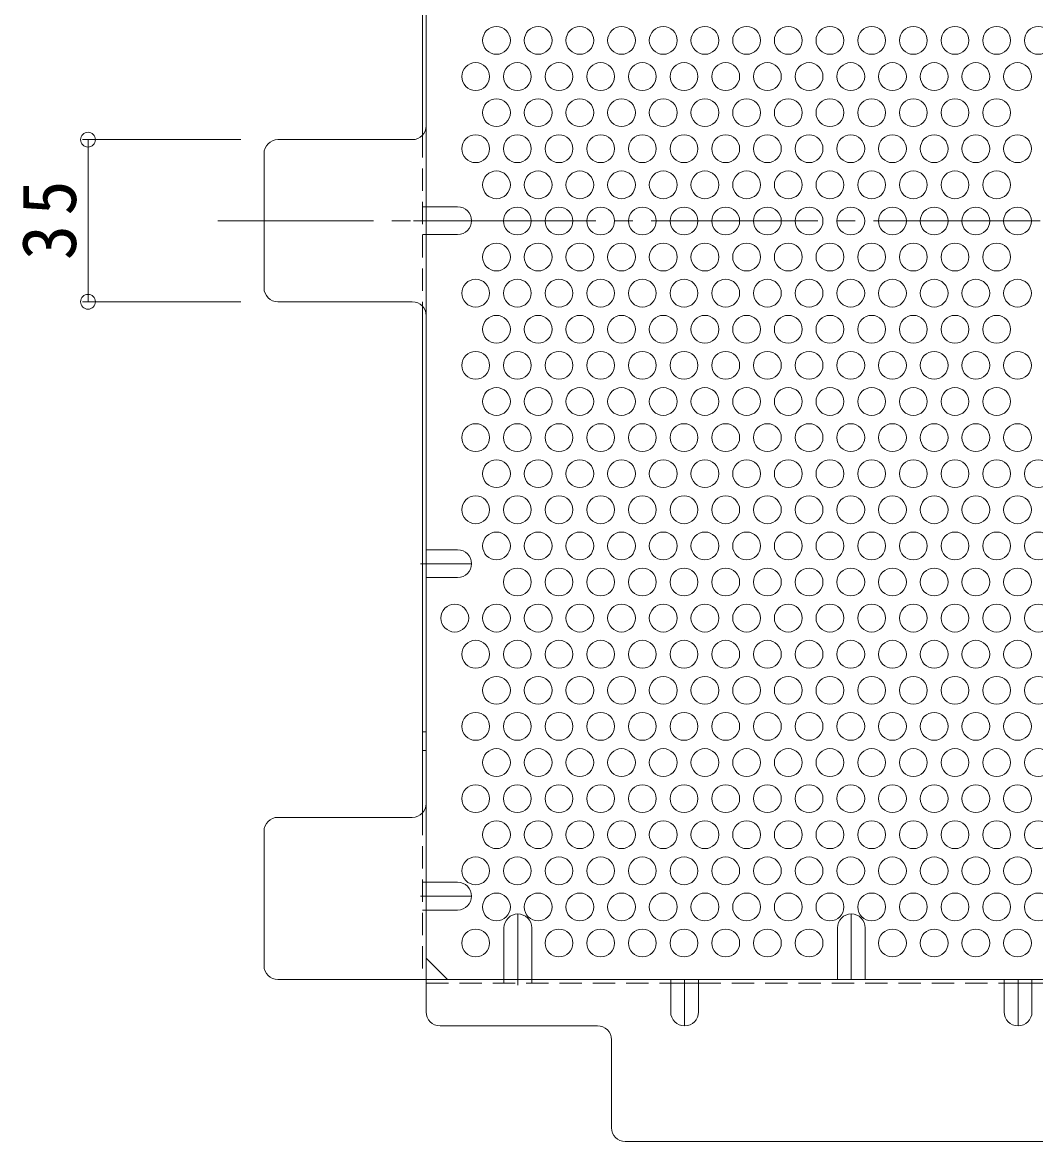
# Model space of a CAD drawing. Units: millimetres at full size, sheet at 1:4; details may follow other scales. Extents: x -1070 to 1072, y -788 to 743.
# Drawn here: x 60.2 to 279, y 279.8 to 521.4 of the extents above; entities that cross this region are included whole.
import ezdxf

# ---------------------------------------------------------------- set-up
doc = ezdxf.new("R2010")
doc.units = ezdxf.units.MM
doc.header["$LTSCALE"] = 4
doc.header["$PDMODE"] = 32
doc.header["$PDSIZE"] = 3.2
for name, pattern in [('CHAIN1', [8, 5, -1, 1, -1]), ('CHAIN2', [12, 9, -1, 1, -1]), ('DASHED1', [1.8, 1.2, -0.6])]:
    doc.linetypes.add(name, pattern=pattern)
for name, color, linetype, lineweight in [('4-4', 7, 'Continuous', 9), ('4-6', 2, 'Continuous', 9), ('4-7', 6, 'Continuous', 5), ('4-8', 2, 'Continuous', 9)]:
    doc.layers.add(name, color=color, linetype=linetype, lineweight=lineweight)
doc.styles.add('ＭＳ ゴシック', font='')
doc.styles.get('ＭＳ ゴシック').set_extended_font_data('MS Gothic')

msp = doc.modelspace()

# ---------------------------------------------------------------- linework, layer by layer
at = {"layer": '4-4'}
for p, q in [((73.158, 496.112), (107.358, 496.112)), ((74.358, 496.112), (74.358, 461.111)), ((73.158, 461.111), (107.358, 461.111))]:
    msp.add_line(p, q, dxfattribs=at)
for p in [(74.358, 496.112), (74.358, 461.111)]:
    msp.add_point(p, dxfattribs=at)
at = {"layer": '4-6'}
for centre in [(162.543, 517.53), (171.543, 517.53), (180.543, 517.53), (189.543, 517.53), (198.543, 517.53), (207.543, 517.53), (216.543, 517.53), (225.543, 517.53), (234.543, 517.53), (243.543, 517.53), (252.543, 517.53), (261.543, 517.53), (270.543, 517.53), (279.543, 517.53), (158.043, 509.736), (167.043, 509.736), (176.043, 509.736), (185.043, 509.736), (194.043, 509.736), (203.043, 509.736), (212.043, 509.736), (221.043, 509.736), (230.043, 509.736), (239.043, 509.736), (248.043, 509.736), (257.043, 509.736), (266.043, 509.736), (275.043, 509.736), (162.543, 501.941), (171.543, 501.941), (180.543, 501.941), (189.543, 501.941), (198.543, 501.941), (207.543, 501.941), (216.543, 501.941), (225.543, 501.941), (234.543, 501.941), (243.543, 501.941), (252.543, 501.941), (261.543, 501.941), (270.543, 501.941), (158.043, 494.147), (167.043, 494.147), (176.043, 494.147), (185.043, 494.147), (194.043, 494.147), (203.043, 494.147), (212.043, 494.147), (221.043, 494.147), (230.043, 494.147), (239.043, 494.147), (248.043, 494.147), (257.043, 494.147), (266.043, 494.147), (275.043, 494.147), (162.543, 486.353), (171.543, 486.353), (180.543, 486.353), (189.543, 486.353), (198.543, 486.353), (207.543, 486.353), (216.543, 486.353), (225.543, 486.353), (234.543, 486.353), (243.543, 486.353), (252.543, 486.353), (261.543, 486.353), (270.543, 486.353), (167.043, 478.559), (176.043, 478.559), (185.043, 478.559), (194.043, 478.559), (203.043, 478.559), (212.043, 478.559), (221.043, 478.559), (230.043, 478.559), (239.043, 478.559), (248.043, 478.559), (257.043, 478.559), (266.043, 478.559), (275.043, 478.559), (162.543, 470.765), (171.543, 470.765), (180.543, 470.765), (189.543, 470.765), (198.543, 470.765), (207.543, 470.765), (216.543, 470.765), (225.543, 470.765), (234.543, 470.765), (243.543, 470.765), (252.543, 470.765), (261.543, 470.765), (270.543, 470.765), (158.043, 462.97), (167.043, 462.97), (176.043, 462.97), (185.043, 462.97), (194.043, 462.97), (203.043, 462.97), (212.043, 462.97), (221.043, 462.97), (230.043, 462.97), (239.043, 462.97), (248.043, 462.97), (257.043, 462.97), (266.043, 462.97), (275.043, 462.97), (162.543, 455.176), (171.543, 455.176), (180.543, 455.176), (189.543, 455.176), (198.543, 455.176), (207.543, 455.176), (216.543, 455.176), (225.543, 455.176), (234.543, 455.176), (243.543, 455.176), (252.543, 455.176), (261.543, 455.176), (270.543, 455.176), (158.043, 447.382), (167.043, 447.382), (176.043, 447.382), (185.043, 447.382), (194.043, 447.382), (203.043, 447.382), (212.043, 447.382), (221.043, 447.382), (230.043, 447.382), (239.043, 447.382), (248.043, 447.382), (257.043, 447.382), (266.043, 447.382), (275.043, 447.382), (162.543, 439.588), (171.543, 439.588), (180.543, 439.588), (189.543, 439.588), (198.543, 439.588), (207.543, 439.588), (216.543, 439.588), (225.543, 439.588), (234.543, 439.588), (243.543, 439.588), (252.543, 439.588), (261.543, 439.588), (270.543, 439.588), (158.043, 431.793), (167.043, 431.793), (176.043, 431.793), (185.043, 431.793), (194.043, 431.793), (203.043, 431.793), (212.043, 431.793), (221.043, 431.793), (230.043, 431.793), (239.043, 431.793), (248.043, 431.793), (257.043, 431.793), (266.043, 431.793), (275.043, 431.793), (162.543, 423.999), (171.543, 423.999), (180.543, 423.999), (189.543, 423.999), (198.543, 423.999), (207.543, 423.999), (216.543, 423.999), (225.543, 423.999), (234.543, 423.999), (243.543, 423.999), (252.543, 423.999), (261.543, 423.999), (270.543, 423.999), (279.543, 423.999), (158.043, 416.205), (167.043, 416.205), (176.043, 416.205), (185.043, 416.205), (194.043, 416.205), (203.043, 416.205), (212.043, 416.205), (221.043, 416.205), (230.043, 416.205), (239.043, 416.205), (248.043, 416.205), (257.043, 416.205), (266.043, 416.205), (275.043, 416.205), (162.543, 408.411), (171.543, 408.411), (180.543, 408.411), (189.543, 408.411), (198.543, 408.411), (207.543, 408.411), (216.543, 408.411), (225.543, 408.411), (234.543, 408.411), (243.543, 408.411), (252.543, 408.411), (261.543, 408.411), (270.543, 408.411), (279.543, 408.411), (167.043, 400.616), (176.043, 400.616), (185.043, 400.616), (194.043, 400.616), (203.043, 400.616), (212.043, 400.616), (221.043, 400.616), (230.043, 400.616), (239.043, 400.616), (248.043, 400.616), (257.043, 400.616), (266.043, 400.616), (275.043, 400.616), (153.543, 392.822), (162.543, 392.822), (171.543, 392.822), (180.543, 392.822), (189.543, 392.822), (198.543, 392.822), (207.543, 392.822), (216.543, 392.822), (225.543, 392.822), (234.543, 392.822), (243.543, 392.822), (252.543, 392.822), (261.543, 392.822), (270.543, 392.822), (279.543, 392.822), (158.043, 385.028), (167.043, 385.028), (176.043, 385.028), (185.043, 385.028), (194.043, 385.028), (203.043, 385.028), (212.043, 385.028), (221.043, 385.028), (230.043, 385.028), (239.043, 385.028), (248.043, 385.028), (257.043, 385.028), (266.043, 385.028), (275.043, 385.028), (162.543, 377.234), (171.543, 377.234), (180.543, 377.234), (189.543, 377.234), (198.543, 377.234), (207.543, 377.234), (216.543, 377.234), (225.543, 377.234), (234.543, 377.234), (243.543, 377.234), (252.543, 377.234), (261.543, 377.234), (270.543, 377.234), (279.543, 377.234), (158.043, 369.44), (167.043, 369.44), (176.043, 369.44), (185.043, 369.44), (194.043, 369.44), (203.043, 369.44), (212.043, 369.44), (221.043, 369.44), (230.043, 369.44), (239.043, 369.44), (248.043, 369.44), (257.043, 369.44), (266.043, 369.44), (275.043, 369.44), (162.543, 361.645), (171.543, 361.645), (180.543, 361.645), (189.543, 361.645), (198.543, 361.645), (207.543, 361.645), (216.543, 361.645), (225.543, 361.645), (234.543, 361.645), (243.543, 361.645), (252.543, 361.645), (261.543, 361.645), (270.543, 361.645), (279.543, 361.645), (158.043, 353.851), (167.043, 353.851), (176.043, 353.851), (185.043, 353.851), (194.043, 353.851), (203.043, 353.851), (212.043, 353.851), (221.043, 353.851), (230.043, 353.851), (239.043, 353.851), (248.043, 353.851), (257.043, 353.851), (266.043, 353.851), (275.043, 353.851), (162.543, 346.057), (171.543, 346.057), (180.543, 346.057), (189.543, 346.057), (198.543, 346.057), (207.543, 346.057), (216.543, 346.057), (225.543, 346.057), (234.543, 346.057), (243.543, 346.057), (252.543, 346.057), (261.543, 346.057), (270.543, 346.057), (279.543, 346.057), (158.043, 338.263), (167.043, 338.263), (176.043, 338.263), (185.043, 338.263), (194.043, 338.263), (203.043, 338.263), (212.043, 338.263), (221.043, 338.263), (230.043, 338.263), (239.043, 338.263), (248.043, 338.263), (257.043, 338.263), (266.043, 338.263), (275.043, 338.263), (162.543, 330.468), (171.543, 330.468), (180.543, 330.468), (189.543, 330.468), (198.543, 330.468), (207.543, 330.468), (216.543, 330.468), (225.543, 330.468), (234.543, 330.468), (243.543, 330.468), (252.543, 330.468), (261.543, 330.468), (270.543, 330.468), (279.543, 330.468), (158.043, 322.674), (176.043, 322.674), (185.043, 322.674), (194.043, 322.674), (203.043, 322.674), (212.043, 322.674), (221.043, 322.674), (230.043, 322.674), (248.043, 322.674), (257.043, 322.674), (266.043, 322.674), (275.043, 322.674)]:
    msp.add_circle(centre, 3, dxfattribs=at)
at = {"layer": '4-7', "color": 2, "lineweight": 9}
for p, q in [((147.362, 649.415), (147.362, 307.808)), ((146.562, 606.454), (146.562, 497.073)), ((144.362, 496.112), (115.358, 496.112)), ((112.358, 464.111), (112.358, 493.112)), ((144.362, 461.111), (115.358, 461.111)), ((146.562, 350.77), (146.562, 460.151)), ((144.362, 349.809), (115.358, 349.809)), ((112.358, 317.808), (112.358, 346.809)), ((151.974, 314.808), (147.362, 319.42)), ((115.358, 314.808), (506.965, 314.808)), ((206.162, 314.008), (200.162, 314.008)), ((278.162, 314.008), (272.162, 314.008)), ((184.363, 304.808), (150.362, 304.808)), ((187.363, 301.808), (187.363, 282.808)), ((190.363, 279.808), (431.961, 279.808))]:
    msp.add_line(p, q, dxfattribs=at)
at = {"layer": '4-7', "color": 2, "linetype": 'DASHED1', "lineweight": 9}
for p, q in [((146.562, 497.073), (146.562, 460.151)), ((147.362, 481.612), (146.562, 481.612)), ((147.362, 475.612), (146.562, 475.612)), ((147.362, 368.258), (146.562, 368.258)), ((147.362, 364.258), (146.562, 364.258)), ((146.562, 350.77), (146.562, 314.804)), ((147.362, 335.801), (146.562, 335.801)), ((147.362, 329.801), (146.562, 329.801)), ((164.162, 314.808), (164.162, 314.008)), ((170.162, 314.808), (170.162, 314.008)), ((147.362, 314.008), (200.162, 314.008)), ((206.162, 314.008), (272.162, 314.008)), ((278.162, 314.008), (344.162, 314.008))]:
    msp.add_line(p, q, dxfattribs=at)
at = {"layer": '4-7', "color": 2, "linetype": 'CHAIN2', "lineweight": 9}
msp.add_line((519.965, 478.612), (102.358, 478.612), dxfattribs=at)
at = {"layer": '4-7', "color": 2, "lineweight": 9}
for centre, start, end in [((144.362, 499.112), 270, 0), ((115.358, 493.112), 90, 180), ((115.358, 464.111), 180, 270), ((144.362, 458.111), 0, 90), ((144.362, 352.809), 270, 0), ((115.358, 346.809), 90, 180), ((115.358, 317.808), 180, 270), ((150.362, 307.808), 180, 270), ((184.363, 301.808), 0, 90), ((190.363, 282.808), 180, 270)]:
    msp.add_arc(centre, 3, start, end, dxfattribs=at)
at = {"layer": '4-8'}
for p, q in [((154.162, 481.612), (147.362, 481.612)), ((154.162, 475.612), (147.362, 475.612)), ((154.162, 407.567), (147.362, 407.567)), ((154.162, 401.567), (147.362, 401.567)), ((154.162, 335.801), (147.362, 335.801)), ((154.162, 329.801), (147.362, 329.801)), ((164.162, 325.958), (164.162, 314.808)), ((170.162, 325.958), (170.162, 314.808)), ((236.162, 325.958), (236.162, 314.808)), ((242.162, 325.958), (242.162, 314.808)), ((200.162, 307.808), (200.162, 314.808)), ((206.162, 307.808), (206.162, 314.808)), ((272.162, 307.808), (272.162, 314.808)), ((278.162, 307.808), (278.162, 314.808))]:
    msp.add_line(p, q, dxfattribs=at)
at = {"layer": '4-8', "linetype": 'CHAIN1'}
for p, q in [((144.654, 478.612), (157.162, 478.612)), ((146.162, 404.567), (157.162, 404.567)), ((146.162, 332.801), (157.162, 332.801)), ((167.162, 313.608), (167.162, 328.958)), ((239.162, 314.808), (239.162, 328.958)), ((203.162, 314.808), (203.162, 304.808)), ((275.162, 314.808), (275.162, 304.808))]:
    msp.add_line(p, q, dxfattribs=at)
at = {"layer": '4-8'}
for centre, start, end in [((154.162, 478.612), 270, 90), ((154.162, 404.567), 270, 90), ((154.162, 332.801), 270, 90), ((167.162, 325.958), 0, 180), ((239.162, 325.958), 0, 180), ((203.162, 307.808), 180, 0), ((275.162, 307.808), 180, 0)]:
    msp.add_arc(centre, 3, start, end, dxfattribs=at)

# ---------------------------------------------------------------- texts
at = {"layer": '4-4', "color": 2, "insert": (71.958, 470.112), "char_height": 11.73, "attachment_point": 7, "rotation": 90, "style": 'ＭＳ ゴシック'}
msp.add_mtext('\\T1.27;\\W0.95;35', dxfattribs=at)

doc.saveas('drawing.dxf')
